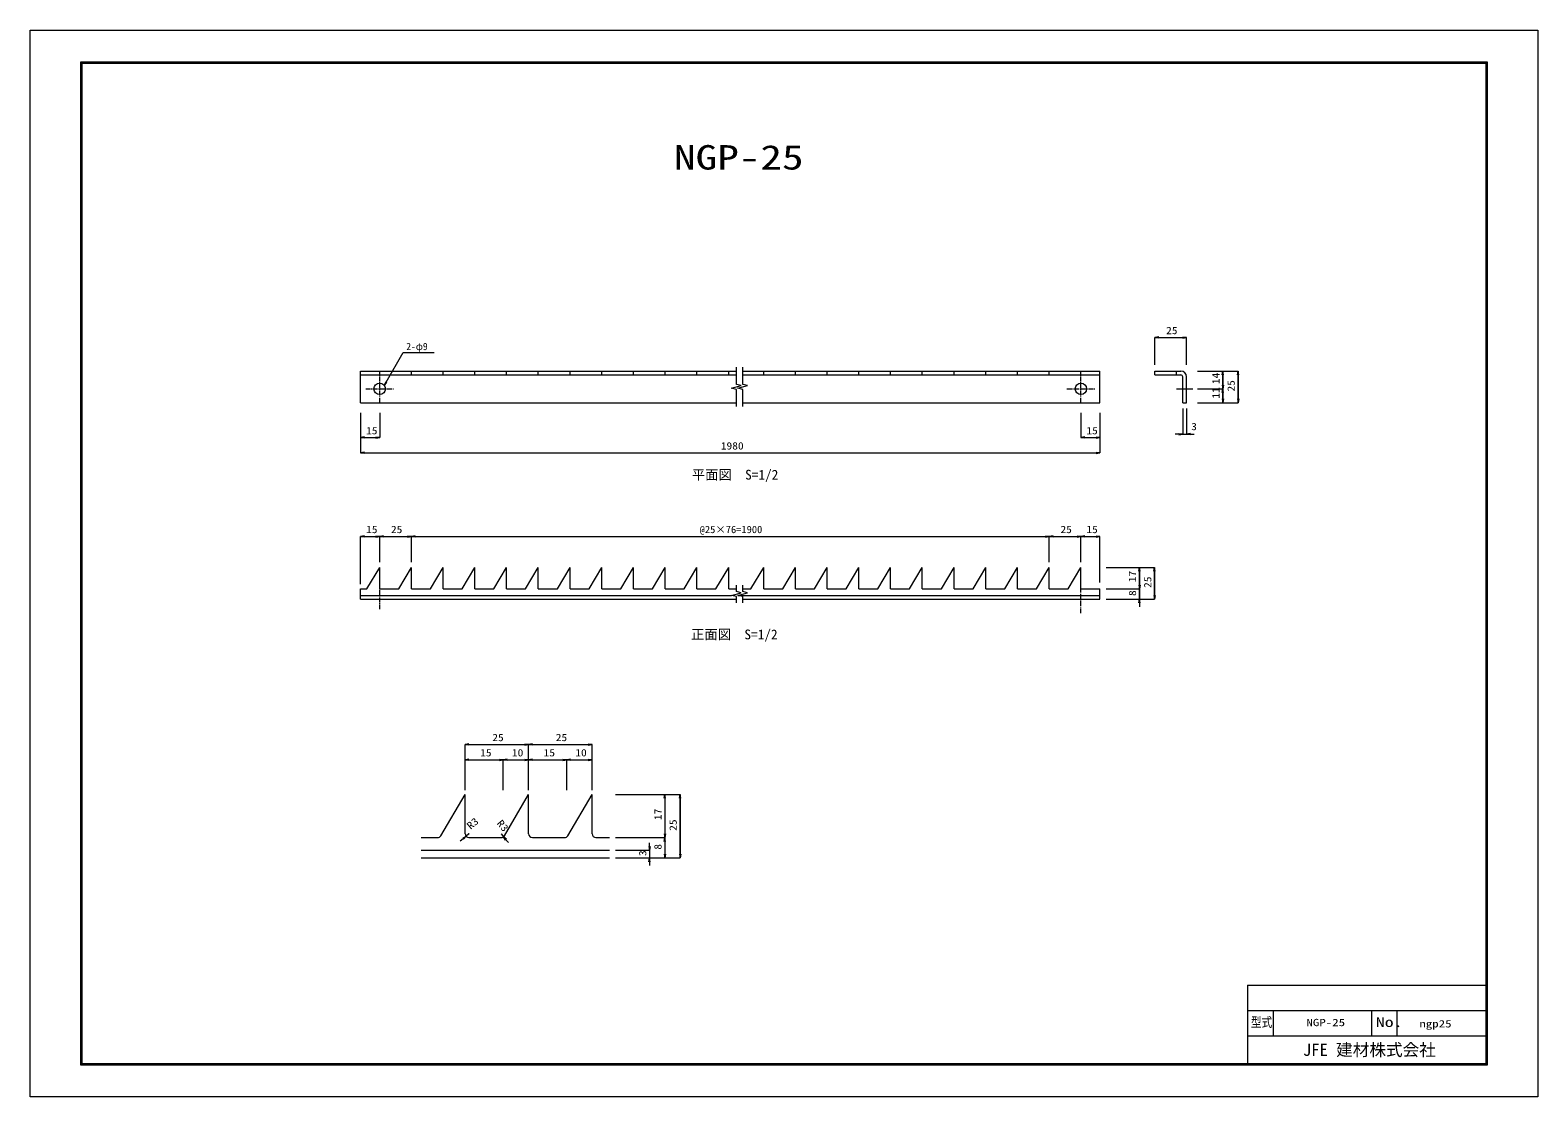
# Model space of a CAD drawing. Units: millimetres, scale not verified, with parts at other scales. Extents: x -594 to 594, y -420 to 420.
import ezdxf
from ezdxf.enums import TextEntityAlignment as Align

# ---------------------------------------------------------------- set-up
doc = ezdxf.new("R2010")
doc.units = ezdxf.units.MM
doc.header["$LTSCALE"] = 5
doc.linetypes.add('USER1', pattern=[1.125, 0.75, -0.125, 0.125, -0.125])
doc.layers.add('0-0_0', color=7, linetype='Continuous', lineweight=9)
doc.layers.add('0-1_WAKU', color=7, linetype='Continuous', lineweight=9)
doc.styles.add('ＭＳ ゴシック', font='')
doc.styles.get('ＭＳ ゴシック').set_extended_font_data('MS Gothic')

# ---------------------------------------------------------------- blocks, each defined once
blk = doc.blocks.new('_Open')
at = {"layer": '0-0_0', "color": 2, "lineweight": 18}
blk.add_line((-5, 0.833), (0, 0), dxfattribs=at)
blk.add_lwpolyline([(-5, -0.833), (0, 0), (-5, 0)], dxfattribs=at)

msp = doc.modelspace()

# ---------------------------------------------------------------- linework, layer by layer
at = {"layer": '0-0_0', "color": 2, "lineweight": 18}
for p, q in [((295.224, 177.979), (314.224, 177.979)), ((345.772, 140.555), (345.772, 148.555)), ((357.772, 129.555), (357.772, 148.555)), ((345.772, 129.555), (345.772, 134.555)), ((-330.594, 99.145), (-321.594, 99.145)), ((236.983, 99.145), (245.983, 99.145)), ((311.224, 101.901), (308.224, 101.901)), ((314.224, 101.901), (317.224, 101.901)), ((320.224, 101.901), (323.224, 101.901)), ((-330.594, 87.145), (245.983, 87.145)), ((-330.594, 21.305), (-321.594, 21.305)), ((-315.594, 21.305), (-296.594, 21.305)), ((-290.594, 21.305), (205.983, 21.305)), ((211.983, 21.305), (230.983, 21.305)), ((236.983, 21.305), (245.983, 21.305)), ((280.044, -17.077), (280.044, -6.077)), ((292.044, -25.077), (292.044, -6.077)), ((280.044, -17.077), (280.044, -14.077)), ((280.044, -28.077), (280.044, -20.077)), ((280.044, -31.077), (280.044, -34.077)), ((-248.212, -142.524), (-204.212, -142.524)), ((-198.212, -142.524), (-154.212, -142.524)), ((-248.212, -154.524), (-224.212, -154.524)), ((-218.212, -154.524), (-204.212, -154.524)), ((-198.212, -154.524), (-174.212, -154.524)), ((-168.212, -154.524), (-154.212, -154.524)), ((-93.878, -184.866), (-93.878, -212.866)), ((-81.878, -228.866), (-81.878, -184.866)), ((-248.212, -212.866), (-250.505, -214.8)), ((-222.928, -212.866), (-221.015, -215.177)), ((-252.799, -216.734), (-255.092, -218.668)), ((-219.103, -217.488), (-217.19, -219.8)), ((-105.878, -222.866), (-105.878, -219.866)), ((-93.878, -218.866), (-93.878, -228.866)), ((-105.878, -225.866), (-105.878, -231.866)), ((-105.878, -234.866), (-105.878, -237.866))]:
    msp.add_line(p, q, dxfattribs=at)
at = {"layer": '0-0_0'}
for p, q in [((317.224, 156.517), (317.224, 177.979)), ((-333.594, 151.555), (-37.519, 151.555)), ((-333.594, 126.555), (-333.594, 151.555)), ((-333.594, 148.555), (-37.519, 148.555)), ((-318.594, 148.555), (-318.594, 151.555)), ((-293.594, 148.555), (-293.594, 151.555)), ((-268.594, 148.555), (-268.594, 151.555)), ((-243.594, 148.555), (-243.594, 151.555)), ((-218.594, 148.555), (-218.594, 151.555)), ((-193.594, 148.555), (-193.594, 151.555)), ((-168.594, 148.555), (-168.594, 151.555)), ((-143.594, 148.555), (-143.594, 151.555)), ((-118.594, 148.555), (-118.594, 151.555)), ((-93.594, 148.555), (-93.594, 151.555)), ((-68.594, 148.555), (-68.594, 151.555)), ((-43.594, 148.555), (-43.594, 151.555)), ((-32.519, 151.555), (248.983, 151.555)), ((-32.519, 148.555), (248.983, 148.555)), ((-16.017, 148.555), (-16.017, 151.555)), ((8.983, 148.555), (8.983, 151.555)), ((33.983, 148.555), (33.983, 151.555)), ((58.983, 148.555), (58.983, 151.555)), ((83.983, 148.555), (83.983, 151.555)), ((108.983, 148.555), (108.983, 151.555)), ((133.983, 148.555), (133.983, 151.555)), ((158.983, 148.555), (158.983, 151.555)), ((183.983, 148.555), (183.983, 151.555)), ((208.983, 148.555), (208.983, 151.555)), ((233.983, 148.555), (233.983, 151.555)), ((248.983, 126.555), (248.983, 151.555)), ((292.224, 151.555), (312.724, 151.555)), ((292.224, 148.555), (292.224, 151.555)), ((292.224, 148.555), (312.724, 148.555)), ((309.224, 148.555), (309.224, 151.555)), ((314.224, 126.555), (314.224, 147.055)), ((325.902, 151.555), (357.772, 151.555)), ((345.772, 151.555), (345.772, 126.555)), ((357.772, 151.555), (357.772, 126.555)), ((325.902, 137.555), (345.772, 137.555)), ((-333.594, 126.555), (-37.519, 126.555)), ((-32.519, 126.555), (248.983, 126.555)), ((317.224, 126.555), (317.274, 126.555)), ((317.224, 122.115), (317.224, 101.901)), ((325.902, 126.555), (357.772, 126.555)), ((-333.594, 118.625), (-333.594, 87.145)), ((-318.594, 118.625), (-318.594, 99.145)), ((248.983, 118.625), (248.983, 87.145)), ((-333.594, 99.145), (-318.594, 99.145)), ((-333.594, 87.145), (248.983, 87.145)), ((-333.594, 21.305), (248.983, 21.305)), ((-333.594, -16.24), (-333.594, 21.305)), ((-318.594, 0.94), (-318.594, 21.305)), ((-293.594, 0.94), (-293.594, 21.305)), ((208.983, 0.94), (208.983, 21.305)), ((233.983, 0.94), (233.983, 21.305)), ((248.983, -15.072), (248.983, 21.305)), ((-328.594, -20.077), (-318.594, -3.077)), ((-318.594, -20.077), (-318.594, -3.077)), ((-293.594, -20.077), (-293.594, -3.077)), ((-278.594, -20.077), (-268.594, -3.077)), ((-268.594, -20.077), (-268.594, -3.077)), ((-253.594, -20.077), (-243.594, -3.077)), ((-243.594, -20.077), (-243.594, -3.077)), ((-228.594, -20.077), (-218.594, -3.077)), ((-218.594, -20.077), (-218.594, -3.077)), ((-203.594, -20.077), (-193.594, -3.077)), ((-193.594, -20.077), (-193.594, -3.077)), ((-178.594, -20.077), (-168.594, -3.077)), ((-168.594, -20.077), (-168.594, -3.077)), ((-153.594, -20.077), (-143.594, -3.077)), ((-143.594, -20.077), (-143.594, -3.077)), ((-128.594, -20.077), (-118.594, -3.077)), ((-118.594, -20.077), (-118.594, -3.077)), ((-103.594, -20.077), (-93.594, -3.077)), ((-93.594, -20.077), (-93.594, -3.077)), ((-78.594, -20.077), (-68.594, -3.077)), ((-68.594, -20.077), (-68.594, -3.077)), ((-53.594, -20.077), (-43.594, -3.077)), ((-43.594, -20.077), (-43.594, -3.077)), ((-26.017, -20.077), (-16.017, -3.077)), ((-16.017, -20.077), (-16.017, -3.077)), ((-1.017, -20.077), (8.983, -3.077)), ((8.983, -20.077), (8.983, -3.077)), ((23.983, -20.077), (33.983, -3.077)), ((33.983, -20.077), (33.983, -3.077)), ((48.983, -20.077), (58.983, -3.077)), ((58.983, -20.077), (58.983, -3.077)), ((73.983, -20.077), (83.983, -3.077)), ((83.983, -20.077), (83.983, -3.077)), ((98.983, -20.077), (108.983, -3.077)), ((108.983, -20.077), (108.983, -3.077)), ((123.983, -20.077), (133.983, -3.077)), ((133.983, -20.077), (133.983, -3.077)), ((148.983, -20.077), (158.983, -3.077)), ((158.983, -20.077), (158.983, -3.077)), ((173.983, -20.077), (183.983, -3.077)), ((183.983, -20.077), (183.983, -3.077)), ((198.983, -20.077), (208.983, -3.077)), ((208.983, -20.077), (208.983, -3.077)), ((223.983, -20.077), (233.983, -3.077)), ((233.983, -20.077), (233.983, -3.077)), ((253.796, -3.077), (292.044, -3.077)), ((280.044, -3.077), (280.044, -28.077)), ((292.044, -3.077), (292.044, -28.077)), ((-333.594, -28.077), (-333.594, -20.077)), ((-333.594, -20.077), (-328.594, -20.077)), ((-293.594, -20.077), (-278.594, -20.077)), ((-268.594, -20.077), (-253.594, -20.077)), ((-243.594, -20.077), (-228.594, -20.077)), ((-218.594, -20.077), (-203.594, -20.077)), ((-218.594, -20.077), (-203.594, -20.077)), ((-193.594, -20.077), (-178.594, -20.077)), ((-193.594, -20.077), (-178.594, -20.077)), ((-168.594, -20.077), (-153.594, -20.077)), ((-168.594, -20.077), (-153.594, -20.077)), ((-143.594, -20.077), (-128.594, -20.077)), ((-118.594, -20.077), (-103.594, -20.077)), ((-118.594, -20.077), (-103.594, -20.077)), ((-93.594, -20.077), (-78.594, -20.077)), ((-93.594, -20.077), (-78.594, -20.077)), ((-68.594, -20.077), (-53.594, -20.077)), ((-68.594, -20.077), (-53.594, -20.077)), ((-43.594, -20.077), (-37.519, -20.077)), ((-32.519, -20.077), (-26.017, -20.077)), ((-16.017, -20.077), (-1.017, -20.077)), ((8.983, -20.077), (23.983, -20.077)), ((8.983, -20.077), (23.983, -20.077)), ((33.983, -20.077), (48.983, -20.077)), ((58.983, -20.077), (73.983, -20.077)), ((83.983, -20.077), (98.983, -20.077)), ((108.983, -20.077), (123.983, -20.077)), ((133.983, -20.077), (148.983, -20.077)), ((158.983, -20.077), (173.983, -20.077)), ((183.983, -20.077), (198.983, -20.077)), ((208.983, -20.077), (223.983, -20.077)), ((233.983, -20.077), (248.983, -20.077)), ((248.983, -28.077), (248.983, -20.077)), ((253.796, -20.077), (280.044, -20.077)), ((-333.594, -25.077), (-41.251, -25.077)), ((-333.594, -28.077), (-37.519, -28.077)), ((-36.251, -25.077), (248.983, -25.077)), ((-32.519, -28.077), (248.983, -28.077)), ((253.796, -28.077), (292.044, -28.077)), ((-201.212, -178.511), (-201.212, -142.524)), ((-151.212, -178.511), (-151.212, -142.524)), ((-251.212, -154.524), (-151.212, -154.524)), ((-221.212, -178.511), (-221.212, -154.524)), ((-171.212, -178.511), (-171.212, -154.524)), ((-270.342, -214.387), (-251.212, -181.866)), ((-251.212, -212.866), (-251.212, -181.866)), ((-220.342, -214.387), (-201.212, -181.866)), ((-201.212, -212.866), (-201.212, -181.866)), ((-170.342, -214.387), (-151.212, -181.866)), ((-151.212, -212.866), (-151.212, -181.866)), ((-132.81, -181.866), (-81.878, -181.866)), ((-93.878, -181.866), (-93.878, -231.866)), ((-81.878, -181.866), (-81.878, -231.866)), ((-285.977, -215.866), (-272.928, -215.866)), ((-248.212, -215.866), (-222.928, -215.866)), ((-198.212, -215.866), (-172.928, -215.866)), ((-148.212, -215.866), (-137.621, -215.866)), ((-132.81, -215.866), (-93.878, -215.866)), ((-285.977, -225.866), (-137.621, -225.866)), ((-285.977, -231.866), (-137.621, -231.866)), ((-132.81, -225.866), (-105.878, -225.866)), ((-132.81, -231.866), (-81.878, -231.866)), ((-105.878, -225.866), (-105.878, -231.866))]:
    msp.add_line(p, q, dxfattribs=at)
at = {"layer": '0-0_0', "color": 4, "linetype": 'USER1', "lineweight": 18}
for p, q in [((-318.594, 126.555), (-318.594, 148.555)), ((233.983, 126.555), (233.983, 148.555)), ((-329.594, 137.555), (-307.594, 137.555)), ((222.983, 137.555), (244.983, 137.555)), ((-318.594, -36.077), (-318.594, -14.077)), ((233.983, -39.077), (233.983, -17.077))]:
    msp.add_line(p, q, dxfattribs=at)
at = {"layer": '0-0_0', "color": 4, "lineweight": 18}
msp.add_line((309.224, 137.555), (322.224, 137.555), dxfattribs=at)
at = {"layer": '0-0_0'}
for points in [[(292.224, 156.517), (292.224, 177.979), (317.224, 177.979)], [(-313.423, 142.756), (-299.951, 166.09), (-275.72, 166.09)], [(-37.519, 123.555), (-37.519, 137.055), (-41.251, 138.055), (-33.787, 140.055), (-37.519, 141.055), (-37.519, 154.555)], [(-32.519, 123.555), (-32.519, 137.055), (-36.251, 138.055), (-28.787, 140.055), (-32.519, 141.055), (-32.519, 154.555)], [(314.224, 126.555), (317.224, 126.555), (317.224, 147.055)], [(314.224, 122.115), (314.224, 101.901), (317.224, 101.901)], [(233.983, 118.625), (233.983, 99.145), (248.983, 99.145)], [(-318.594, -20.077), (-303.594, -20.077), (-293.594, -3.077)], [(-37.519, -31.077), (-37.519, -26.077), (-41.251, -25.077), (-33.787, -23.077), (-37.519, -22.077), (-37.519, -17.077)], [(-32.519, -31.077), (-32.519, -26.077), (-36.251, -25.077), (-28.787, -23.077), (-32.519, -22.077), (-32.519, -17.077)], [(-251.212, -178.511), (-251.212, -142.524), (-151.212, -142.524)]]:
    msp.add_lwpolyline(points, dxfattribs=at)
for centre, radius in [((-318.594, 137.555), 4.5), ((233.983, 137.555), 4.5), ((-248.212, -212.866), 0.05), ((-222.928, -212.866), 0.05)]:
    msp.add_circle(centre, radius, dxfattribs=at)
for centre, radius, start, end in [((312.724, 147.055), 4.5, 0, 90), ((312.724, 147.055), 1.5, 0, 90), ((-248.212, -212.866), 3, 180, 270), ((-198.212, -212.866), 3, 180, 270), ((-148.212, -212.866), 3, 180, 270), ((-272.928, -212.866), 3, 270, 329.53446), ((-222.928, -212.866), 3, 270, 329.53446), ((-172.928, -212.866), 3, 270, 329.53446)]:
    msp.add_arc(centre, radius, start, end, dxfattribs=at)
at = {"layer": '0-1_WAKU'}
for p, q in [((365.319, -332), (365.319, -394)), ((365.319, -332), (553, -332)), ((365.319, -352), (553, -352)), ((385.319, -352), (385.319, -372)), ((463, -352), (463, -372)), ((483, -352), (483, -372)), ((365.319, -372), (553, -372))]:
    msp.add_line(p, q, dxfattribs=at)
at = {"layer": '0-1_WAKU', "color": 3, "lineweight": 18}
msp.add_lwpolyline([(-594, 420), (594, 420), (594, -420), (-594, -420)], close=True, dxfattribs=at)
at = {"layer": '0-1_WAKU'}
for points in [[(-554, 395), (554, 395), (554, -395), (-554, -395)], [(-553.75, 394.75), (553.75, 394.75), (553.75, -394.75), (-553.75, -394.75)], [(-553.5, 394.5), (553.5, 394.5), (553.5, -394.5), (-553.5, -394.5)], [(-553.25, 394.25), (553.25, 394.25), (553.25, -394.25), (-553.25, -394.25)], [(-553, 394), (553, 394), (553, -394), (-553, -394)]]:
    msp.add_lwpolyline(points, close=True, dxfattribs=at)

# ---------------------------------------------------------------- block references
at = {"layer": '0-0_0', "xscale": 0.6, "yscale": 0.6}
for p, rotation in [((292.224, 177.979), 180), ((-314.923, 140.158), 240), ((345.772, 151.555), 90), ((357.772, 151.555), 90), ((345.772, 137.555), 270), ((345.772, 137.555), 90), ((345.772, 126.555), 270), ((357.772, 126.555), 270), ((-333.594, 99.145), 180), ((233.983, 99.145), 180), ((317.224, 101.901), 180), ((-333.594, 87.145), 180), ((-333.594, 21.305), 180), ((-318.594, 21.305), 180), ((-293.594, 21.305), 180), ((208.983, 21.305), 180), ((233.983, 21.305), 180), ((280.044, -3.077), 90), ((292.044, -3.077), 90), ((280.044, -20.077), 270), ((280.044, -20.077), 270), ((280.044, -28.077), 90), ((292.044, -28.077), 270), ((-251.212, -142.524), 180), ((-201.212, -142.524), 180), ((-251.212, -154.524), 180), ((-221.212, -154.524), 180), ((-201.212, -154.524), 180), ((-171.212, -154.524), 180), ((-93.878, -181.866), 90), ((-81.878, -181.866), 90), ((-93.878, -215.866), 270), ((-250.505, -214.8), 40.13922), ((-221.015, -215.177), 129.60659), ((-105.878, -225.866), 270), ((-93.878, -215.866), 90), ((-105.878, -231.866), 90), ((-93.878, -231.866), 270), ((-81.878, -231.866), 270)]:
    msp.add_blockref('_Open', p, dxfattribs=dict(at, rotation=rotation))
for p in [(317.224, 177.979), (-318.594, 99.145), (248.983, 99.145), (314.224, 101.901), (248.983, 87.145), (-318.594, 21.305), (-293.594, 21.305), (208.983, 21.305), (233.983, 21.305), (248.983, 21.305), (-201.212, -142.524), (-151.212, -142.524), (-221.212, -154.524), (-201.212, -154.524), (-171.212, -154.524), (-151.212, -154.524)]:
    msp.add_blockref('_Open', p, dxfattribs=at)

# ---------------------------------------------------------------- texts
at = {"layer": '0-0_0', "style": 'ＭＳ ゴシック'}
for s, height, width, p in [('NGP-25', 19.24, 1.3, (-86.657, 304.458)), ('25', 5.755, 1.15, (301.081, 178.869)), ('2-φ9', 5.755, 0.95, (-297.602, 166.308)), ('15', 5.755, 1.15, (-329.309, 100.035)), ('15', 5.755, 1.15, (238.268, 100.035)), ('3', 5.755, 1.15, (320.862, 103.265)), ('1980', 5.755, 1.15, (-49.806, 88.035)), ('15', 5.755, 1.15, (-329.309, 22.195)), ('25', 5.755, 1.15, (-309.737, 22.195)), ('@25×76=1900', 5.755, 1.05, (-66.434, 22.195)), ('25', 5.755, 1.15, (217.84, 22.195)), ('15', 5.755, 1.15, (238.268, 22.195)), ('25', 5.755, 1.15, (-229.855, -141.634)), ('25', 5.755, 1.15, (-179.855, -141.634)), ('15', 5.755, 1.15, (-239.426, -153.634)), ('10', 5.755, 1.15, (-214.426, -153.634)), ('15', 5.755, 1.15, (-189.426, -153.634)), ('10', 5.755, 1.15, (-164.426, -153.634)), ('NGP-25', 5.755, 1.3, (411.604, -366.082)), ('ngp25', 5.755, 1.3, (500.604, -367.082))]:
    msp.add_text(s, height=height, dxfattribs=dict(at, width=width)).set_placement(p, align=Align.BOTTOM_LEFT)
at = {"layer": '0-0_0', "style": 'ＭＳ ゴシック', "width": 1.15}
for s, rotation, p in [('14', 90, (344.883, 141.234)), ('25', 90, (356.883, 135.413)), ('11', 90, (344.883, 129.805)), ('17', 90, (279.155, -14.792)), ('25', 90, (291.155, -19.22)), ('8', 90, (279.155, -25.577)), ('R3', 40.139, (-245.837, -211.098)), ('R3', 309.607, (-228.032, -205.938)), ('17', 90, (-94.768, -202.08)), ('25', 90, (-82.768, -210.509)), ('8', 90, (-94.768, -225.366)), ('3', 90, (-106.768, -230.366))]:
    msp.add_text(s, height=5.755, rotation=rotation, dxfattribs=at).set_placement(p, align=Align.BOTTOM_LEFT)
at = {"layer": '0-0_0', "style": 'ＭＳ ゴシック'}
for s, p in [('平面図\u3000S=1/2', (-72.64, 63.756)), ('正面図\u3000S=1/2', (-73.197, -62.015))]:
    msp.add_text(s, height=7.698, dxfattribs=at).set_placement(p, align=Align.BOTTOM_LEFT)
at = {"layer": '0-1_WAKU', "style": 'ＭＳ ゴシック'}
for s, width, p in [('型式', 0.8, (367.9, -367.329)), ('No.', 1.35, (466.273, -367.329))]:
    msp.add_text(s, height=7.698, dxfattribs=dict(at, width=width)).set_placement(p, align=Align.BOTTOM_LEFT)
msp.add_text('JFE 建材株式会社', height=9.604, dxfattribs=at).set_placement((408.913, -390.625), align=Align.BOTTOM_LEFT)

doc.saveas('drawing.dxf')
